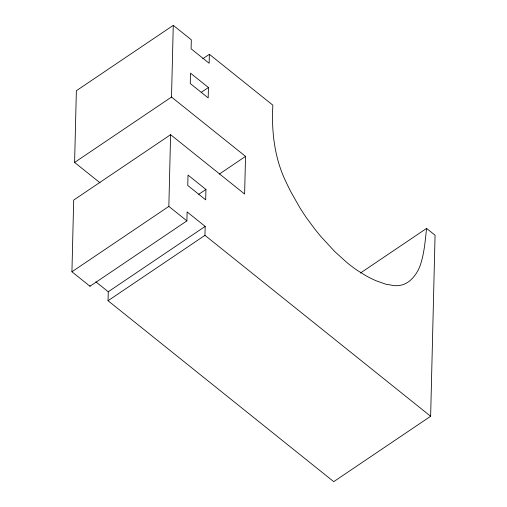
<?xml version="1.0" encoding="UTF-8"?>
<svg xmlns="http://www.w3.org/2000/svg" width="507" height="507" viewBox="0 0 507 507"><rect width="100%" height="100%" fill="white"/><g stroke="black" fill="none" stroke-linecap="round" stroke-linejoin="round"><path stroke-width="0.76" d="M95.848 281.816L108.264 291.766L108.042 300.727L333.733 481.65L430.639 416.266L204.948 235.349L205.17 226.388L187.115 211.913L186.893 220.875L89.986 286.259L71.931 271.784L73.686 200.081L170.593 134.697L244.615 194.035L245.534 156.39L171.512 97.052L173.267 25.35L76.361 90.734L74.605 162.436L100.05 182.831M89.986 286.259L89.999 285.695M186.893 220.875L168.844 206.4L170.593 134.697M205.943 189.447L205.69 199.834L187.761 185.461L188.015 175.08L205.943 189.447L198.738 194.308M208.434 87.515L208.181 97.902L190.252 83.528L190.505 73.147L208.434 87.515L201.228 92.375M202.825 58.711L209.372 54.293L209.157 63.261L191.101 48.786L191.323 39.825L173.267 25.35M430.639 416.266L435.069 235.216L426.577 228.41L360.445 273.026M426.577 228.41C425.139 241.205 424.251 254.318 419.809 266.511A118.378 55.662 56 0 1 417.508 271.34C413.712 278.001 407.774 284.243 399.839 285.39A80.562 37.879 56 0 1 394.332 285.656L385.662 284.154L375.864 280.669A124.646 58.609 56 0 1 365.427 275.434L357.492 270.491A106.299 49.984 56 0 1 347.13 262.759L334.804 251.618L321.153 236.839A130.952 61.575 56 0 1 314.879 229.151L307.084 218.675A105.342 49.534 56 0 1 299.827 207.648L291.284 192.584A141.219 66.404 56 0 1 286.341 182.609C274.541 158.716 271.34 131.547 272.867 105.196L209.372 54.293M74.605 162.436L171.512 97.052M71.931 271.784L168.844 206.4M219.347 174.066L245.534 156.39M108.264 291.766L205.17 226.388M108.042 300.727L204.948 235.349"/></g></svg>
